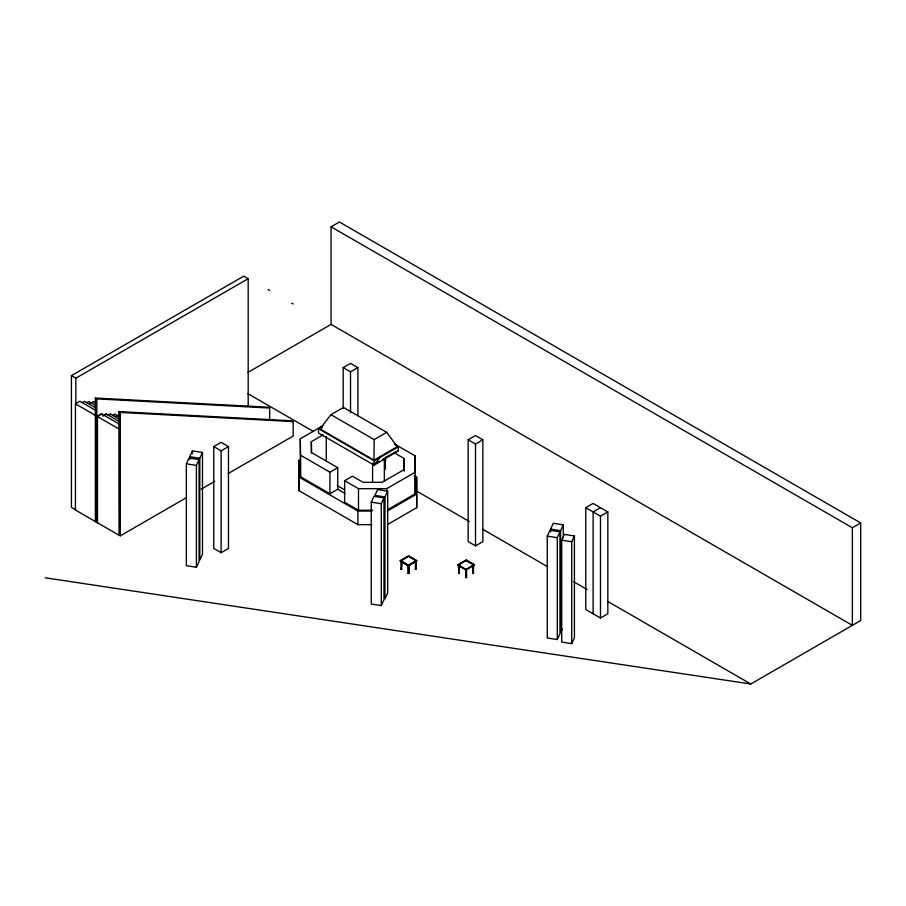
<?xml version="1.0" encoding="UTF-8"?>
<svg xmlns="http://www.w3.org/2000/svg" width="906" height="906" viewBox="0 0 906 906"><rect width="100%" height="100%" fill="white"/><g stroke="black" fill="none" stroke-linecap="round" stroke-linejoin="round"><path stroke-width="1.36" d="M397.281 446.703L386.681 432.355L374.144 439.603L374.019 460.135L397.7 446.454M186.364 463.849L189.048 458.051L199.094 459.602L199.094 561.471L196.398 567.269L186.364 565.706L186.364 463.849L196.398 465.401L199.094 459.602M189.75 459.535L189.75 456.703L192.434 450.905L202.48 452.468L202.48 554.325L199.784 560.123L199.784 458.255L202.48 452.468M371.245 502.151L373.94 496.352L383.974 497.904L383.974 599.772L381.29 605.57L371.245 604.019L371.245 502.151L381.29 503.702L383.974 497.904M384.971 496.941L387.666 491.143L377.621 489.591L374.937 495.389L384.971 496.941L384.971 598.809L387.666 593.011L387.666 491.143M547.258 536.114L549.942 530.316L559.987 531.867L559.987 633.736L557.292 639.534L547.258 637.983L547.258 536.114L557.292 537.666L559.987 531.867M550.599 531.935L550.599 529.104L553.294 523.306L563.339 524.857L563.339 537.586M562.264 629.036L560.644 632.513L560.644 530.656L563.339 524.857M561.697 540.202L564.381 534.404L574.427 535.967L574.427 637.824L571.743 643.622L561.697 642.071L561.697 540.202L571.743 541.754L574.427 535.967M380.067 457.394L374.133 465.14L318.516 433.034L318.516 428.708L321.494 426.986M386.681 432.355L343.499 407.428L330.95 414.676L319.931 428.9L322.377 427.496M382.717 459.376L390.95 454.427M375.186 463.77L377.508 462.4M385.65 457.598L387.983 456.228M390.305 454.857L392.638 453.487M394.959 452.117L398.357 450.871L398.346 446.828L396.443 446.205L398.346 447.519M397.927 451.12L374.665 464.823L374.019 464.461M75.844 509.897L71.427 507.349L71.427 375.65L243.771 276.149L248.187 278.697L248.187 406.182M331.075 226.806L852.365 527.768L852.365 625.355L331.075 324.393L331.075 226.806L339.41 221.993L860.7 522.955L860.7 620.542L750.78 684.007L45.3 577.802M71.427 375.65L75.844 378.198L248.187 278.697M228.199 473.544L293.17 436.035L293.17 421.607L291.721 420.769L118.867 411.607L119.037 535.231L75.436 510.021L75.436 403.816L79.841 401.267L95.776 410.463M82.242 402.604L84.439 401.335L95.458 407.7M86.648 402.774L88.845 401.505L94.971 405.039M89.988 403.555L93.295 401.652L95.753 403.068M101.902 413.997L97.486 416.545L97.486 522.751M102.684 415.707L105.979 413.804L119.456 421.584M103.193 415.967L106.489 414.065M108.199 415.242L110.396 413.974L118.969 418.934M108.709 415.503L110.894 414.235M112.638 415.401L114.847 414.121L119.739 416.953M113.148 415.65L115.356 414.382M115.991 416.511L119.309 414.597M247.848 372.445L331.075 324.393M343.181 408.436L343.181 367.621L350.531 363.374L357.893 367.621L357.893 415.718M213.759 446.579L221.121 442.343L228.471 446.579L228.471 548.447L221.121 552.694L213.759 548.447L213.759 446.579L221.121 450.826L228.471 446.579M343.181 367.621L350.531 371.856L357.893 367.621M118.867 534.993L120.317 535.831L186.511 497.609M201.223 489.115L214.711 481.335M345.073 493.476L337.723 489.229L329.931 493.736L300.532 476.76L300.294 438.787L322.887 425.741M311.358 452.921L311.358 441.675L323.08 434.903M300.294 438.787L300.532 455.208L329.931 472.185L337.723 467.677L337.723 489.229M374.133 465.14L374.133 460.826L398.346 446.828M372.593 510.225L358.493 510.225L344.631 502.218L344.631 480.667L352.423 476.171L363.057 482.309L382.128 482.309L404.201 469.557L404.178 458.515L393.612 452.411M375.084 463.849L379.308 461.403M468.153 439.772L475.514 435.526L482.864 439.772L482.864 541.629L475.514 545.876L468.153 541.629L468.153 439.772L475.514 444.019L482.864 439.772M344.631 480.667L358.493 488.674L386.692 488.674L415.242 472.185L415.186 455.933L394.348 443.917M387.881 509.534L415.242 493.736L415.186 455.933M387.292 511.063L416.703 494.087L416.703 507.677L387.292 524.653M400.271 560.633L408.561 555.842L416.749 560.565L408.459 565.604L400.271 560.633L408.459 565.355M400.271 560.882L408.561 556.091L416.749 560.825M400.509 561.018L408.799 556.239M401.347 569.455L401.936 561.527L401.347 569.455L400.758 560.882L408.991 565.593L415.186 561.573L415.571 569.376L416.16 560.803L408.402 565.287L408.402 573.521L408.006 565.706L416.749 560.565M400.758 569.115L401.936 569.115M408.006 573.294L408.991 573.181L408.991 565.593M415.175 569.149L416.16 569.036M408.402 573.521L408.991 573.181M466.08 569.738L457.892 564.755L466.182 559.976L474.37 564.698L465.639 569.84L458.968 565.99L459.557 565.65L458.968 573.577L458.379 565.004M457.892 565.016L466.182 560.225L474.37 564.959M458.13 565.151L466.42 560.372M458.379 573.238L459.557 573.238M474.37 564.698L466.024 569.421L466.024 577.654L465.639 569.84M457.892 564.755L466.613 569.727L472.807 565.695L473.192 573.509L473.781 564.936M585.774 507.677L593.136 503.43L607.835 511.924L607.835 613.792L600.485 618.028L585.774 609.545L585.774 507.677L600.485 516.171L607.835 511.924M472.796 573.283L473.781 573.17M465.639 577.428L466.613 577.315L466.613 569.727M466.024 577.654L466.613 577.315M600.485 507.677L593.136 511.924L593.136 613.792M852.365 527.768L860.7 522.955M371.89 524.653L357.893 524.653L299.071 490.701L298.833 459.988L299.071 477.111L357.893 511.063L371.89 511.063M95.368 398.04L96.817 398.878L96.817 522.264L95.368 521.426L95.368 398.04L268.233 407.202L269.682 408.04L269.682 419.84M96.817 398.878L269.682 408.04M118.867 411.607L120.317 412.434L293.17 421.607M189.75 456.703L199.784 458.255M550.599 529.104L560.644 530.656M268.233 289.592L269.682 290.43M291.721 303.159L293.17 303.997M330.95 414.676L374.144 439.603M414.189 475.729L416.635 477.145L416.703 507.677M383.306 459.104L385.763 460.52M319.048 428.402L374.676 460.508M318.516 428.708L374.133 460.826M247.746 393.578L313.442 431.516M416.635 491.097L469.342 521.516M482.819 529.308L547.779 566.805M573.521 581.663L586.997 589.455M607.835 601.482L750.78 684.007M337.723 467.677L311.573 452.581L311.358 441.675M337.247 485.582L344.563 489.795M466.148 560.531L473.974 565.05M408.527 556.397L416.352 560.916M415.763 561.256L415.571 569.376M401.347 561.867L408.006 565.706M118.539 423.646L101.393 413.748L96.976 416.284L96.976 522.502M75.436 403.816L119.037 429.025M415.186 477.485L415.242 493.736M600.485 516.171L600.485 618.028M571.743 541.754L571.743 643.622M557.292 537.666L557.292 639.534M475.514 444.019L475.514 545.876M473.385 572.943L473.204 565.276L473.192 573.509M466.216 569.5L466.216 577.088M458.968 565.31L458.968 573.577M416.635 477.145L416.635 490.735M415.763 561.222L415.763 568.809M408.595 565.367L408.595 572.954M404.178 458.515L404.178 471.165M386.692 488.674L386.692 491.358M385.39 458.481L385.39 469.274M384.348 458.946L384.348 481.154M381.29 503.702L381.29 605.57M372.593 463.204L372.593 482.524M358.493 488.674L358.493 510.225M357.893 511.063L357.893 524.653M350.531 371.856L350.531 412.683M329.931 472.185L329.931 493.736M326.273 436.466L326.273 461.301M300.532 455.208L300.532 476.76M299.071 477.111L299.071 490.701M221.121 450.826L221.121 552.694M196.398 465.401L196.398 567.269M192.434 450.905L192.434 453.736M120.317 412.434L120.317 535.831M75.844 378.198L75.844 404.823"/></g></svg>
